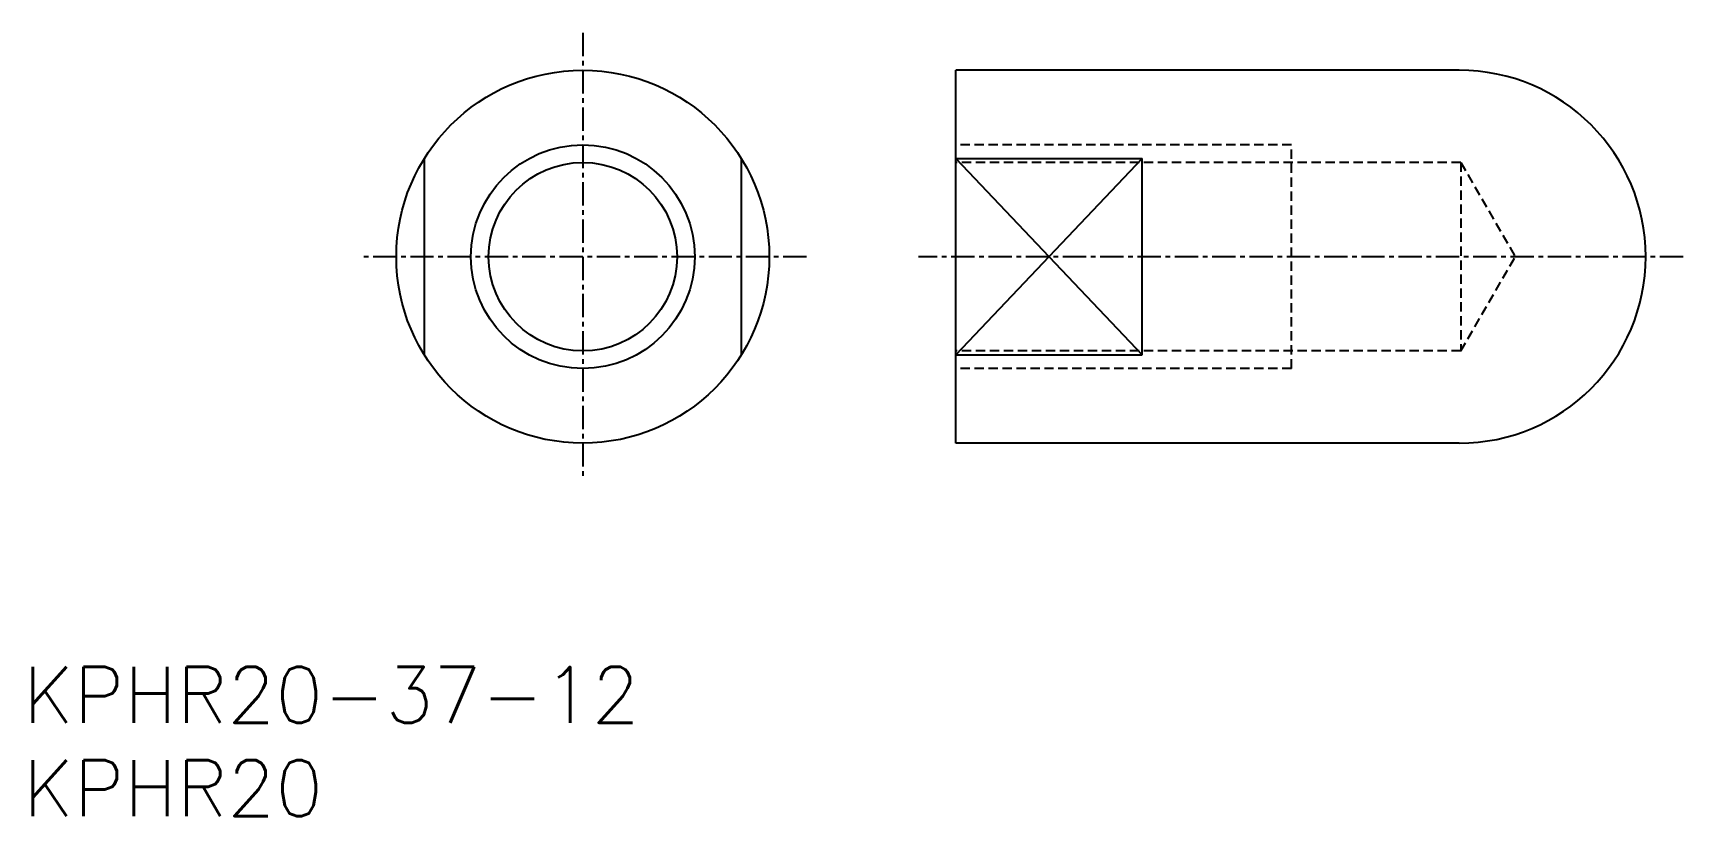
# Model space of a CAD drawing. Extents: x 0.5 to 89, y 0 to 42.
import ezdxf

# ---------------------------------------------------------------- set-up
doc = ezdxf.new("R2010")
doc.units = 0
doc.linetypes.add('CENTER', pattern=[2, 1.25, -0.25, 0.25, -0.25])
doc.linetypes.add('DASHED', pattern=[0.75, 0.5, -0.25])
doc.layers.get('0').update_dxf_attribs({"linetype": 'CONTINUOUS'})
doc.layers.add('CENTER', color=1, linetype='CENTER')
doc.styles.get("Standard").update_dxf_attribs({"font": 'txt.shx'})

# ---------------------------------------------------------------- blocks, each defined once
blk = doc.blocks.new('*U8')
at = {"color": 7, "linetype": 'CONTINUOUS'}
blk.add_text('KPHR20', height=3, dxfattribs=at).set_placement((0, 0))
blk = doc.blocks.new('*U9')
at = {"color": 7, "linetype": 'CONTINUOUS'}
blk.add_text('KPHR20-37-12', height=3, dxfattribs=at).set_placement((0, 5))

msp = doc.modelspace()

# ---------------------------------------------------------------- linework, layer by layer
at = {"color": 7, "linetype": 'CONTINUOUS'}
for p, q in [((50, 20), (50, 40)), ((77, 40), (50, 40)), ((21.5, 35.268), (21.5, 24.732)), ((38.5, 35.268), (38.5, 24.732)), ((50, 35.268), (60, 35.268)), ((50, 35.268), (60, 24.732)), ((60, 35.268), (50, 24.732)), ((60, 24.732), (60, 35.268)), ((50, 24.732), (60, 24.732)), ((77, 20), (50, 20))]:
    msp.add_line(p, q, dxfattribs=at)
at = {"color": 3, "linetype": 'DASHED'}
for p, q in [((68, 36), (50, 36)), ((68, 24), (68, 36)), ((77.083, 35.053), (50, 35.053)), ((77.083, 35.053), (80, 30)), ((77.083, 35.053), (77.083, 24.947)), ((77.083, 24.947), (80, 30)), ((77.083, 24.947), (50, 24.947)), ((68, 24), (50, 24))]:
    msp.add_line(p, q, dxfattribs=at)
at = {"color": 7, "linetype": 'CONTINUOUS'}
for radius in [10, 5.053]:
    msp.add_circle((30, 30), radius, dxfattribs=at)
at = {"color": 3, "linetype": 'CONTINUOUS'}
msp.add_circle((30, 30), 6, dxfattribs=at)
at = {"color": 7, "linetype": 'CONTINUOUS'}
msp.add_arc((77, 30), 10, 270, 90, dxfattribs=at)
at = {"layer": 'CENTER', "color": 1, "linetype": 'CENTER'}
for p, q in [((30, 42), (30, 18)), ((42, 30), (18, 30)), ((89, 30), (48, 30))]:
    msp.add_line(p, q, dxfattribs=at)

# ---------------------------------------------------------------- block references
at = {"color": 7, "linetype": 'CONTINUOUS'}
for name in ['*U9', '*U8']:
    msp.add_blockref(name, (0, 0), dxfattribs=at)

doc.saveas('drawing.dxf')
